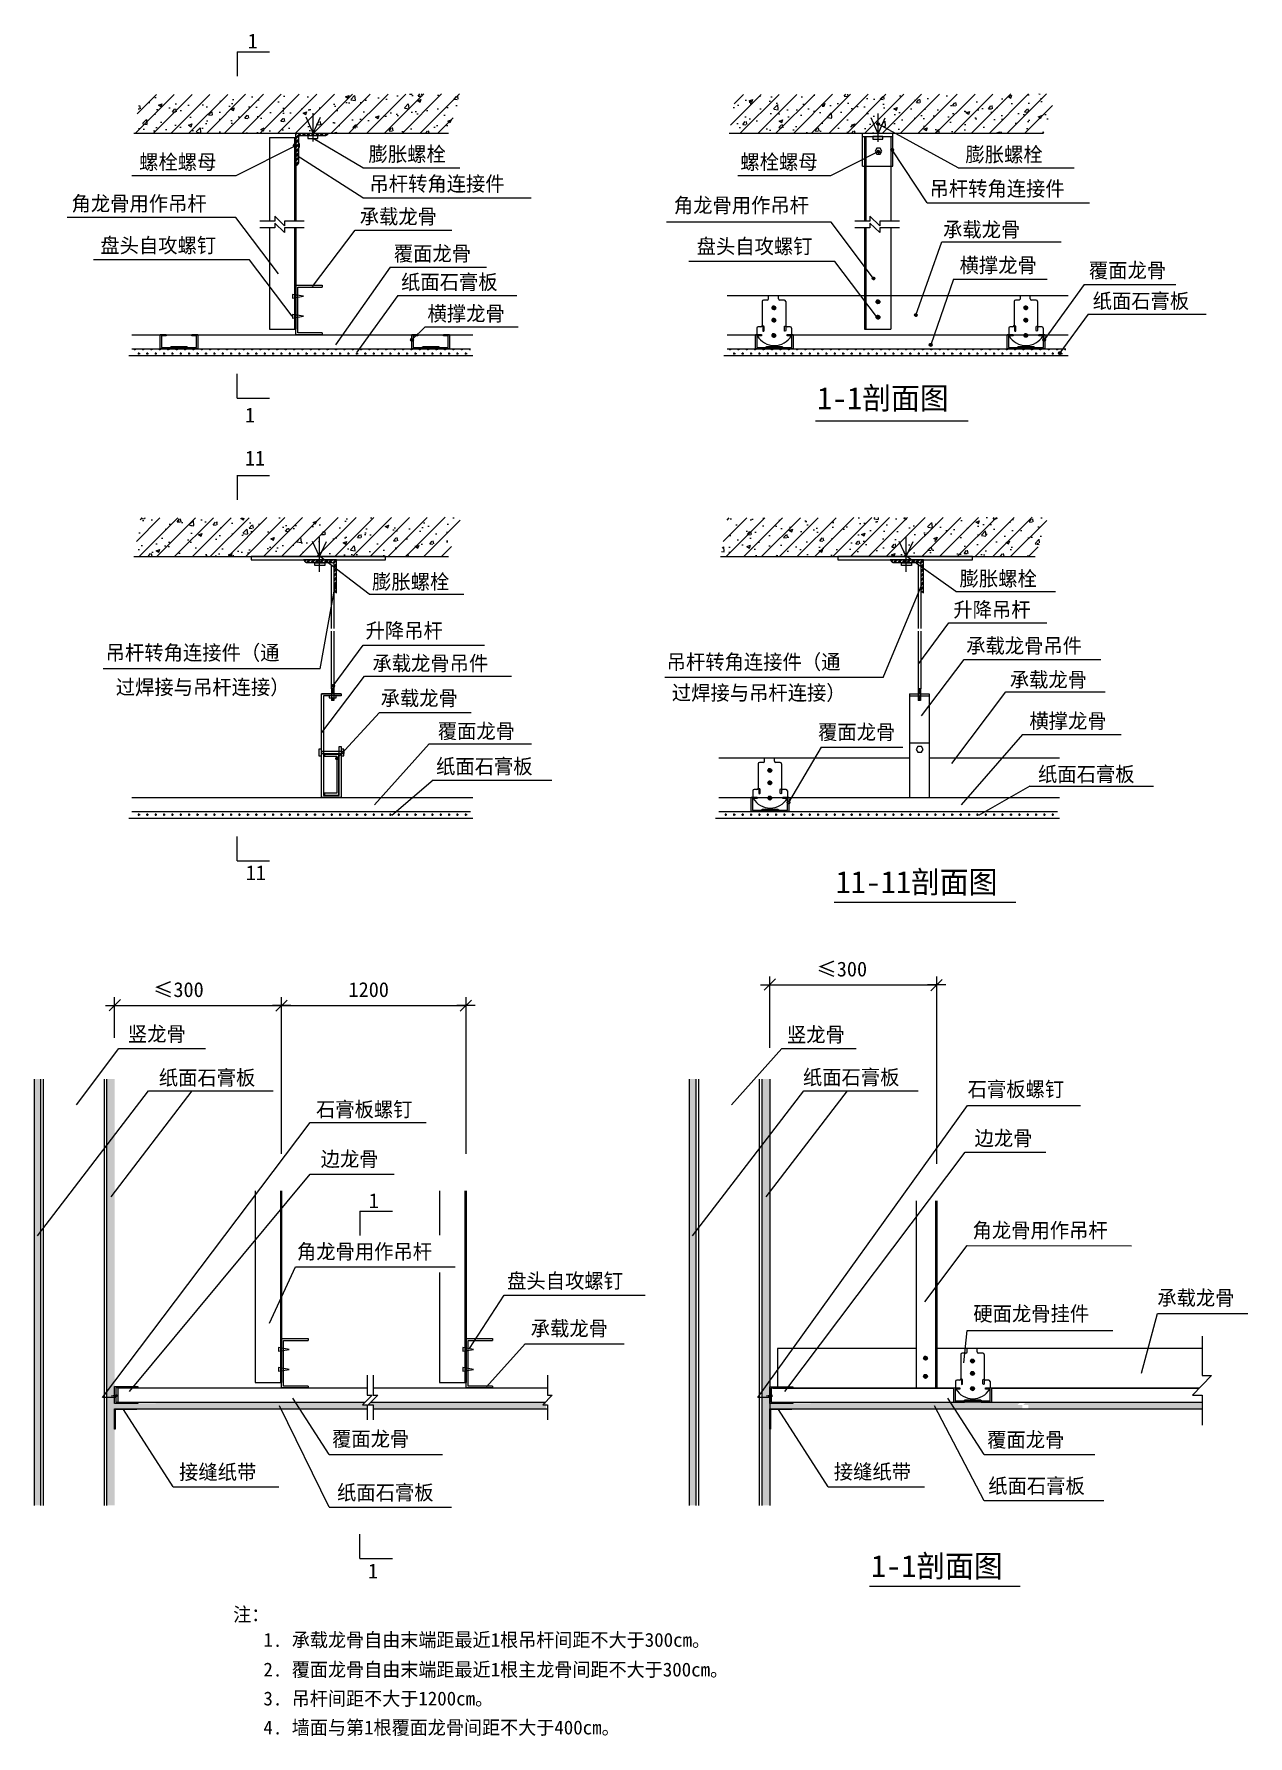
# Model space of a CAD drawing. Header units: metres. Extents: x -599556 to -598085, y -177758 to -175696.
import ezdxf

# ---------------------------------------------------------------- set-up
doc = ezdxf.new("R2010")
doc.units = ezdxf.units.M
for name, color, linetype in [('HITACH', 45, 'Continuous'), ('IN', 6, 'Continuous'), ('TEXT', 1, 'Continuous'), ('WALL', 2, 'Continuous')]:
    doc.layers.add(name, color=color, linetype=linetype)

# ---------------------------------------------------------------- blocks, each defined once
blk = doc.blocks.new('_DOT')
at = {"color": 5, "linetype": 'ByBlock'}
blk.add_line((2.23, 0), (-2.23, 0), dxfattribs=at)
at = {"color": 11, "linetype": 'ByBlock'}
blk.add_lwpolyline([(-1.42, -1.43), (1.31, 1.3)], dxfattribs=at)

msp = doc.modelspace()

# ---------------------------------------------------------------- hatches: boundary and pattern name
at = {"layer": 'HITACH'}
h = msp.add_hatch(dxfattribs=at)
h.set_pattern_fill('ANSI31', scale=4.8)
h.paths.add_polyline_path([(-599053.68, -175816.06), (-599038.34, -175768.48), (-599426.56, -175769.21), (-599434.77, -175816.06)])
h = msp.add_hatch(dxfattribs=at)
h.set_pattern_fill('AR-CONC', scale=0.24)
h.paths.add_polyline_path([(-599053.68, -175816.06), (-599038.34, -175768.48), (-599426.56, -175769.21), (-599434.77, -175816.06)])
at = {"layer": 'IN'}
h = msp.add_hatch(dxfattribs=at)
h.set_pattern_fill('ANSI32', scale=0.4)
h.paths.add_polyline_path([(-599235.39, -175821.66, -0.41), (-599232.99, -175819.26), (-599202.66, -175819.26, 0.21), (-599200.91, -175818.51), (-599198.59, -175816.06), (-599238.59, -175816.06), (-599238.59, -175856.06), (-599236.22, -175853.98, 0.22), (-599235.39, -175852.18)])
h = msp.add_hatch(dxfattribs=at)
h.set_pattern_fill('CROSS', scale=0.8)
h.paths.add_polyline_path([(-599437.13, -176077.47), (-599437.13, -176085.47), (-599216.93, -176085.47), (-599222.09, -176077.47)])
h.paths.add_polyline_path([(-599222.09, -176077.47), (-599216.93, -176085.47), (-599026.65, -176085.47), (-599026.65, -176077.47)])
h = msp.add_hatch(dxfattribs=at)
h.set_pattern_fill('CROSS', scale=0.8)
h.paths.add_polyline_path([(-599547.7, -176962.25), (-599555.7, -176962.25), (-599555.7, -177478.73), (-599547.7, -177478.73)])
h.paths.add_polyline_path([(-599458.1, -176962.25), (-599467.7, -176962.25), (-599467.7, -177478.73), (-599458.1, -177478.73)])
h.paths.add_polyline_path([(-599154.49, -177353.57), (-599408.5, -177353.57), (-599408.5, -177355.17), (-599458.1, -177355.17), (-599458.1, -177361.57), (-599151.88, -177361.57), (-599151.88, -177356.89), (-599157.72, -177356.89)])
h.paths.add_polyline_path([(-598935.17, -177353.57), (-599147.45, -177353.57), (-599150.68, -177356.89), (-599144.84, -177356.89), (-599144.84, -177361.57), (-598935.17, -177361.57)])
h = msp.add_hatch(dxfattribs=at)
h.set_pattern_fill('CROSS', scale=0.8)
h.paths.add_polyline_path([(-598753.92, -176962.25), (-598761.92, -176962.25), (-598761.92, -177478.73), (-598753.92, -177478.73)])
h.paths.add_polyline_path([(-598664.32, -176962.25), (-598673.92, -176962.25), (-598673.92, -177478.73), (-598664.32, -177478.73)])
h.paths.add_polyline_path([(-598360.72, -177353.57), (-598614.72, -177353.57), (-598614.72, -177355.17), (-598664.32, -177355.17), (-598664.32, -177361.57), (-598358.11, -177361.57), (-598358.11, -177356.89), (-598363.95, -177356.89)])
h.paths.add_polyline_path([(-598141.4, -177353.57), (-598353.68, -177353.57), (-598356.9, -177356.89), (-598351.07, -177356.89), (-598351.07, -177361.57), (-598141.4, -177361.57)])
at = {"layer": 'TEXT'}
h = msp.add_hatch(dxfattribs=at)
h.set_pattern_fill('AR-CONC', scale=0.24)
h.paths.add_polyline_path([(-598332.47, -175816.06), (-598317.13, -175768.48), (-598705.35, -175769.21), (-598713.55, -175816.06)])
h = msp.add_hatch(dxfattribs=at)
h.set_pattern_fill('ANSI31', scale=4.8)
h.paths.add_polyline_path([(-598332.47, -175816.06), (-598317.13, -175768.48), (-598705.35, -175769.21), (-598713.55, -175816.06)])
h = msp.add_hatch(dxfattribs=at)
h.set_pattern_fill('SOLID')
h.paths.add_polyline_path([(-598531.46, -175804.97, 1), (-598534.77, -175804.97, 1)])
h = msp.add_hatch(dxfattribs=at)
h.set_pattern_fill('SOLID')
h.paths.add_polyline_path([(-598514.13, -175836.22, 1), (-598517.43, -175836.22, 1)])
h = msp.add_hatch(dxfattribs=at)
h.set_pattern_fill('SOLID')
h.paths.add_polyline_path([(-598530.87, -175838.48, 1), (-598534.18, -175838.48, 1)])
h = msp.add_hatch(dxfattribs=at)
h.set_pattern_fill('SOLID')
h.paths.add_polyline_path([(-598536.76, -175991.98, 1), (-598540.07, -175991.98, 1)])
h = msp.add_hatch(dxfattribs=at)
h.set_pattern_fill('SOLID')
h.paths.add_polyline_path([(-598530.81, -176020.32, 1), (-598535.31, -176020.32, 1)])
h = msp.add_hatch(dxfattribs=at)
h.set_pattern_fill('SOLID')
h.paths.add_polyline_path([(-598656.93, -176027.64, 1), (-598661.43, -176027.64, 1)])
h = msp.add_hatch(dxfattribs=at)
h.set_pattern_fill('SOLID')
h.paths.add_polyline_path([(-598656.93, -176042.62, 1), (-598661.43, -176042.62, 1)])
h = msp.add_hatch(dxfattribs=at)
h.set_pattern_fill('SOLID')
h.paths.add_polyline_path([(-598530.81, -176038.99, 1), (-598535.31, -176038.99, 1)])
h = msp.add_hatch(dxfattribs=at)
h.set_pattern_fill('SOLID')
h.paths.add_polyline_path([(-598485.57, -176036.41, 1), (-598488.88, -176036.41, 1)])
h = msp.add_hatch(dxfattribs=at)
h.set_pattern_fill('SOLID')
h.paths.add_polyline_path([(-598351.83, -176027.64, 1), (-598356.32, -176027.64, 1)])
h = msp.add_hatch(dxfattribs=at)
h.set_pattern_fill('SOLID')
h.paths.add_polyline_path([(-598351.83, -176042.62, 1), (-598356.32, -176042.62, 1)])
h = msp.add_hatch(dxfattribs=at)
h.set_pattern_fill('SOLID')
h.paths.add_polyline_path([(-598656.93, -176061.09, 1), (-598661.43, -176061.09, 1)])
h = msp.add_hatch(dxfattribs=at)
h.set_pattern_fill('SOLID')
h.paths.add_polyline_path([(-598351.83, -176061.09, 1), (-598356.32, -176061.09, 1)])
h = msp.add_hatch(dxfattribs=at)
h.set_pattern_fill('SOLID')
h.paths.add_polyline_path([(-599096.07, -176066.44, 1), (-599099.38, -176066.44, 1)])
h = msp.add_hatch(dxfattribs=at)
h.set_pattern_fill('CROSS', scale=0.8)
h.paths.add_polyline_path([(-598715.91, -176077.47), (-598715.91, -176085.47), (-598495.72, -176085.47), (-598500.87, -176077.47)])
h.paths.add_polyline_path([(-598500.87, -176077.47), (-598495.72, -176085.47), (-598305.44, -176085.47), (-598305.44, -176077.47)])
h = msp.add_hatch(dxfattribs=at)
h.set_pattern_fill('SOLID')
h.paths.add_polyline_path([(-598467.6, -176072.46, 1), (-598470.91, -176072.46, 1)])
h = msp.add_hatch(dxfattribs=at)
h.set_pattern_fill('SOLID')
h.paths.add_polyline_path([(-598329.94, -176066.44, 1), (-598333.24, -176066.44, 1)])
h = msp.add_hatch(dxfattribs=at)
h.set_pattern_fill('SOLID')
h.paths.add_polyline_path([(-598311.13, -176082.57, 1), (-598314.43, -176082.57, 1)])
h = msp.add_hatch(dxfattribs=at)
h.set_pattern_fill('ANSI31', scale=4.8)
h.paths.add_polyline_path([(-599053.68, -176329.04), (-599038.34, -176281.46), (-599426.56, -176282.19), (-599434.77, -176329.04)])
h = msp.add_hatch(dxfattribs=at)
h.set_pattern_fill('AR-CONC', scale=0.24)
h.paths.add_polyline_path([(-599053.68, -176329.04), (-599038.34, -176281.46), (-599426.56, -176282.19), (-599434.77, -176329.04)])
h = msp.add_hatch(dxfattribs=at)
h.set_pattern_fill('AR-CONC', scale=0.24)
h.paths.add_polyline_path([(-598342.69, -176329.04), (-598327.35, -176281.46), (-598715.57, -176282.19), (-598723.77, -176329.04)])
h = msp.add_hatch(dxfattribs=at)
h.set_pattern_fill('ANSI31', scale=4.8)
h.paths.add_polyline_path([(-598342.69, -176329.04), (-598327.35, -176281.46), (-598715.57, -176282.19), (-598723.77, -176329.04)])
h = msp.add_hatch(dxfattribs=at)
h.set_pattern_fill('ANSI32', scale=0.4)
h.paths.add_polyline_path([(-599192.33, -176338.8), (-599192.33, -176369.31, 0.22), (-599191.51, -176371.12), (-599189.13, -176373.2), (-599189.13, -176333.2), (-599229.13, -176333.2), (-599226.81, -176335.65, 0.21), (-599225.07, -176336.4), (-599194.73, -176336.4, -0.41)])
h = msp.add_hatch(dxfattribs=at)
h.set_pattern_fill('ANSI32', scale=0.4)
h.paths.add_polyline_path([(-598481.34, -176338.8), (-598481.34, -176369.31, 0.22), (-598480.52, -176371.12), (-598478.14, -176373.2), (-598478.14, -176333.2), (-598518.14, -176333.2), (-598515.82, -176335.65, 0.21), (-598514.08, -176336.4), (-598483.74, -176336.4, -0.41)])
h = msp.add_hatch(dxfattribs=at)
h.set_pattern_fill('SOLID')
h.paths.add_polyline_path([(-599191.62, -176485.72, 1), (-599194.93, -176485.72, 1)])
h = msp.add_hatch(dxfattribs=at)
h.set_pattern_fill('SOLID')
h.paths.add_polyline_path([(-598661.89, -176588.13, 1), (-598666.39, -176588.13, 1)])
h = msp.add_hatch(dxfattribs=at)
h.set_pattern_fill('SOLID')
h.paths.add_polyline_path([(-598661.89, -176603.12, 1), (-598666.39, -176603.12, 1)])
h = msp.add_hatch(dxfattribs=at)
h.set_pattern_fill('SOLID')
h.paths.add_polyline_path([(-598661.89, -176621.59, 1), (-598666.39, -176621.59, 1)])
h = msp.add_hatch(dxfattribs=at)
h.set_pattern_fill('CROSS', scale=0.8)
h.paths.add_polyline_path([(-599437.13, -176637.96), (-599437.13, -176645.96), (-599216.93, -176645.96), (-599222.09, -176637.96)])
h.paths.add_polyline_path([(-599222.09, -176637.96), (-599216.93, -176645.96), (-599026.65, -176645.96), (-599026.65, -176637.96)])
h = msp.add_hatch(dxfattribs=at)
h.set_pattern_fill('CROSS', scale=0.8)
h.paths.add_polyline_path([(-598726.14, -176637.96), (-598726.14, -176645.96), (-598505.94, -176645.96), (-598511.1, -176637.96)])
h.paths.add_polyline_path([(-598511.1, -176637.96), (-598505.94, -176645.96), (-598315.66, -176645.96), (-598315.66, -176637.96)])
h = msp.add_hatch(dxfattribs=at)
h.set_pattern_fill('SOLID')
h.paths.add_polyline_path([(-598473.27, -177300.18, 1), (-598477.77, -177300.18, 1)])
h = msp.add_hatch(dxfattribs=at)
h.set_pattern_fill('SOLID')
h.paths.add_polyline_path([(-598473.27, -177322.32, 1), (-598477.77, -177322.32, 1)])
h = msp.add_hatch(dxfattribs=at)
h.set_pattern_fill('SOLID')
h.paths.add_polyline_path([(-598416.35, -177303.74, 1), (-598420.84, -177303.74, 1)])
h = msp.add_hatch(dxfattribs=at)
h.set_pattern_fill('SOLID')
h.paths.add_polyline_path([(-598416.35, -177318.72, 1), (-598420.84, -177318.72, 1)])
h = msp.add_hatch(dxfattribs=at)
h.set_pattern_fill('SOLID')
h.paths.add_polyline_path([(-598416.35, -177337.19, 1), (-598420.84, -177337.19, 1)])

# ---------------------------------------------------------------- linework, layer by layer
at = {"layer": 'IN'}
for p, q in [((-599217.33, -175826.06), (-599217.33, -175791.76)), ((-598532.88, -175826.7), (-598532.88, -175792.4)), ((-599217.33, -175816.06), (-599225.91, -175796.83)), ((-599217.33, -175816.06), (-599208.75, -175796.83)), ((-598532.88, -175816.7), (-598541.47, -175797.46)), ((-598532.88, -175816.7), (-598524.3, -175797.46)), ((-599270.59, -175821.5), (-599270.59, -175922.54)), ((-599270.59, -175821.5), (-599238.59, -175821.5)), ((-599240.19, -175821.5), (-599240.19, -175922.54)), ((-599238.59, -175821.5), (-599238.59, -175922.54)), ((-598551.78, -175855.9), (-598551.78, -175816.06)), ((-598551.78, -175819.9), (-598514.98, -175819.9)), ((-598549.38, -175819.9), (-598549.38, -175922.54)), ((-598547.78, -175819.9), (-598547.78, -175922.54)), ((-598517.38, -175819.9), (-598517.38, -175922.54)), ((-598514.98, -175855.9), (-598514.98, -175816.06)), ((-598551.78, -175855.9), (-598549.38, -175855.9)), ((-598549.38, -175855.9), (-598517.38, -175855.9)), ((-598517.38, -175855.9), (-598514.98, -175855.9)), ((-599264.11, -175916.7), (-599264.11, -175922.54)), ((-599252.19, -175928.27), (-599264.11, -175916.7)), ((-598542.9, -175916.7), (-598542.9, -175922.54)), ((-598530.98, -175928.27), (-598542.9, -175916.7)), ((-599264.11, -175922.54), (-599282.2, -175922.54)), ((-599264.11, -175930.85), (-599282.2, -175930.85)), ((-599270.59, -175930.85), (-599270.59, -176053.67)), ((-599264.11, -175925.01), (-599264.11, -175930.85)), ((-599252.19, -175936.58), (-599264.11, -175925.01)), ((-599228.32, -175922.54), (-599252.19, -175922.54)), ((-599252.19, -175922.54), (-599252.19, -175928.27)), ((-599228.32, -175930.85), (-599252.19, -175930.85)), ((-599252.19, -175930.85), (-599252.19, -175936.58)), ((-599240.19, -175930.85), (-599240.19, -176053.67)), ((-599238.59, -175930.85), (-599238.59, -176053.67)), ((-598542.9, -175922.54), (-598560.99, -175922.54)), ((-598542.9, -175930.85), (-598560.99, -175930.85)), ((-598549.38, -175930.85), (-598549.38, -176053.67)), ((-598547.78, -175930.85), (-598547.78, -176053.67)), ((-598530.98, -175936.58), (-598542.9, -175925.01)), ((-598542.9, -175925.01), (-598542.9, -175930.85)), ((-598507.1, -175922.54), (-598530.98, -175922.54)), ((-598530.98, -175922.54), (-598530.98, -175928.27)), ((-598530.98, -175930.85), (-598530.98, -175936.58)), ((-598507.1, -175930.85), (-598530.98, -175930.85)), ((-598517.38, -175930.85), (-598517.38, -176053.67)), ((-599206.59, -176000.33), (-599206.59, -176002.73)), ((-598673.38, -176019.81), (-598673.38, -176049.2)), ((-598667.26, -176018.21), (-598671.78, -176018.21)), ((-598665.66, -176016.61), (-598665.66, -176012.57)), ((-598653.69, -176016.61), (-598653.69, -176012.57)), ((-598646.52, -176018.21), (-598652.09, -176018.21)), ((-598644.92, -176019.81), (-598644.92, -176049.2)), ((-599437.13, -176060.33), (-599024.04, -176060.33)), ((-599270.59, -176053.67), (-599238.59, -176053.67)), ((-599206.59, -176057.93), (-599206.59, -176060.33)), ((-598715.91, -176060.33), (-598674.37, -176060.33)), ((-598679.78, -176052.4), (-598679.78, -176060.1)), ((-598674.98, -176050.8), (-598678.18, -176050.8)), ((-598639.53, -176050.8), (-598643.32, -176050.8)), ((-598637.93, -176052.4), (-598637.93, -176060.1)), ((-598549.38, -176053.67), (-598517.38, -176053.67)), ((-599437.13, -176077.47), (-599026.65, -176077.47)), ((-599441.03, -176085.47), (-599024.04, -176085.47)), ((-599555.7, -176962.25), (-599555.7, -177478.73)), ((-599547.7, -176962.25), (-599547.7, -177478.73)), ((-599544.5, -176962.25), (-599544.5, -177478.73)), ((-599470.9, -176962.25), (-599470.9, -177478.73)), ((-599467.7, -176962.25), (-599467.7, -177478.73)), ((-598761.92, -176962.25), (-598761.92, -177478.73)), ((-598753.92, -176962.25), (-598753.92, -177478.73)), ((-598753.92, -176962.25), (-598753.92, -177478.73)), ((-598750.72, -176962.25), (-598750.72, -177478.73)), ((-598677.12, -176962.25), (-598677.12, -177478.73)), ((-598673.92, -176962.25), (-598673.92, -177478.73)), ((-598664.32, -176962.25), (-598664.32, -177478.73)), ((-599287.66, -177097.6), (-599287.66, -177329.77)), ((-599257.26, -177097.6), (-599257.26, -177329.77)), ((-599255.66, -177097.6), (-599255.66, -177329.77)), ((-599064.26, -177097.6), (-599064.26, -177151.19)), ((-599033.86, -177097.6), (-599033.86, -177329.77)), ((-599032.26, -177097.6), (-599032.26, -177329.77)), ((-598486.88, -177109.84), (-598486.88, -177336.72)), ((-598463.49, -177109.84), (-598463.49, -177336.72)), ((-598461.89, -177109.84), (-598461.89, -177336.72)), ((-599064.26, -177196.39), (-599064.26, -177329.77)), ((-599223.66, -177276.43), (-599223.66, -177278.83)), ((-599000.26, -177276.43), (-599000.26, -177278.83)), ((-598140.45, -177273.68), (-598140.45, -177321.43)), ((-598486.88, -177288.67), (-598654.93, -177288.67)), ((-598654.93, -177288.67), (-598654.93, -177335.12)), ((-598140.51, -177288.67), (-598461.89, -177288.67)), ((-598432.79, -177295.9), (-598432.79, -177325.3)), ((-598426.68, -177294.3), (-598431.19, -177294.3)), ((-598425.08, -177292.7), (-598425.08, -177288.67)), ((-598413.11, -177292.7), (-598413.11, -177288.67)), ((-598405.93, -177294.3), (-598411.51, -177294.3)), ((-598404.33, -177295.9), (-598404.33, -177325.3)), ((-599454.2, -177336.43), (-599151.88, -177336.43)), ((-599454.2, -177336.43), (-599454.2, -177353.57)), ((-599287.66, -177329.77), (-599255.66, -177329.77)), ((-599223.66, -177334.03), (-599223.66, -177336.43)), ((-599151.88, -177321.09), (-599151.88, -177344.97)), ((-599144.84, -177321.09), (-599144.84, -177344.97)), ((-599144.84, -177336.43), (-598933.54, -177336.43)), ((-599064.26, -177329.77), (-599032.26, -177329.77)), ((-599000.26, -177334.03), (-599000.26, -177336.43)), ((-598933.54, -177321.09), (-598933.54, -177344.97)), ((-598441.03, -177336.72), (-598662.72, -177336.72)), ((-598660.42, -177336.72), (-598441.03, -177336.72)), ((-598439.19, -177328.5), (-598439.19, -177336.2)), ((-598434.39, -177326.9), (-598437.59, -177326.9)), ((-598398.95, -177326.9), (-598402.73, -177326.9)), ((-598397.35, -177328.5), (-598397.35, -177336.2)), ((-598143.83, -177336.72), (-598395.43, -177336.72)), ((-598395.43, -177336.72), (-598358.11, -177336.72)), ((-598358.11, -177336.72), (-598143.83, -177336.72)), ((-598128.99, -177321.43), (-598152.12, -177345.28)), ((-598140.45, -177321.43), (-598128.99, -177321.43)), ((-599458.1, -177361.57), (-599151.88, -177361.57)), ((-599454.2, -177353.57), (-599154.49, -177353.57)), ((-599146.15, -177344.97), (-599157.72, -177356.89)), ((-599157.72, -177356.89), (-599151.88, -177356.89)), ((-599151.88, -177344.97), (-599146.15, -177344.97)), ((-599151.88, -177356.89), (-599151.88, -177374.98)), ((-599139.11, -177344.97), (-599150.68, -177356.89)), ((-599150.68, -177356.89), (-599144.84, -177356.89)), ((-599147.45, -177353.57), (-598936.15, -177353.57)), ((-599144.84, -177344.97), (-599139.11, -177344.97)), ((-599144.84, -177356.89), (-599144.84, -177374.98)), ((-599144.84, -177361.57), (-598933.54, -177361.57)), ((-598927.81, -177344.97), (-598939.37, -177356.89)), ((-598939.37, -177356.89), (-598933.54, -177356.89)), ((-598933.54, -177344.97), (-598927.81, -177344.97)), ((-598933.54, -177356.89), (-598933.54, -177374.98)), ((-598664.32, -177361.57), (-598351.07, -177361.57)), ((-598660.42, -177353.57), (-598428.44, -177353.57)), ((-598408.02, -177353.57), (-598428.44, -177353.57)), ((-598408.02, -177353.57), (-598360.72, -177353.57)), ((-598360.72, -177353.57), (-598140.45, -177353.57)), ((-598351.07, -177361.57), (-598140.45, -177361.57)), ((-598152.12, -177345.28), (-598140.45, -177345.28)), ((-598140.45, -177345.28), (-598140.45, -177381.45))]:
    msp.add_line(p, q, dxfattribs=at)
for points in [[(-599241.78, -175831.35), (-599235.32, -175831.35), (-599235.32, -175830.66), (-599241.78, -175830.66)], [(-599241.2, -175832.39), (-599240.27, -175832.39), (-599240.27, -175829.62), (-599241.2, -175829.62)], [(-599235.32, -175832.92), (-599234.19, -175832.92), (-599234.19, -175829.09), (-599235.32, -175829.09)], [(-599223.95, -175822.6), (-599211.71, -175822.6), (-599211.71, -175819.26), (-599223.95, -175819.26)], [(-598539.5, -175823.23), (-598527.26, -175823.23), (-598527.26, -175819.9), (-598539.5, -175819.9)], [(-598536.53, -175837.96), (-598534.47, -175841.53), (-598530.34, -175841.53), (-598528.28, -175837.96), (-598530.34, -175834.38), (-598534.47, -175834.38)], [(-599242.58, -176015.91), (-599229.35, -176013.7), (-599242.58, -176011.49)], [(-599242.58, -176040.08), (-599229.35, -176037.87), (-599242.58, -176035.65)], [(-599259.64, -177292.01), (-599246.42, -177289.8), (-599259.64, -177287.58)], [(-599036.29, -177292.01), (-599023.06, -177289.8), (-599036.29, -177287.58)], [(-599259.64, -177316.18), (-599246.42, -177313.97), (-599259.64, -177311.75)], [(-599036.29, -177316.18), (-599023.06, -177313.97), (-599036.29, -177311.75)], [(-599458.1, -177334.83), (-599429.91, -177334.83), (-599429.91, -177336.43), (-599456.5, -177336.43), (-599456.5, -177353.57), (-599429.91, -177353.57), (-599429.91, -177355.17), (-599458.1, -177355.17)], [(-598664.32, -177335.12), (-598636.14, -177335.12), (-598636.14, -177336.72), (-598662.72, -177336.72), (-598662.72, -177353.57), (-598636.14, -177353.57), (-598636.14, -177355.17), (-598664.32, -177355.17)], [(-599455.34, -177346.91), (-599461.95, -177345.81), (-599455.34, -177344.7)], [(-599458.1, -177386.17), (-599458.1, -177361.57), (-599431.31, -177361.57), (-599431.31, -177362.37), (-599457.3, -177362.37), (-599457.3, -177386.17)], [(-598661.56, -177346.99), (-598668.18, -177345.88), (-598661.56, -177344.78)], [(-598664.32, -177386.17), (-598664.32, -177361.57), (-598637.54, -177361.57), (-598637.54, -177362.37), (-598663.52, -177362.37), (-598663.52, -177386.17)]]:
    msp.add_lwpolyline(points, close=True, dxfattribs=at)
for points in [[(-599235.39, -175852.18, -0.22), (-599236.22, -175853.98), (-599238.59, -175856.06), (-599238.59, -175816.06), (-599198.59, -175816.06), (-599200.91, -175818.51, -0.21), (-599202.66, -175819.26), (-599232.99, -175819.26, 0.41), (-599235.39, -175821.66)], [(-598671.89, -176056.06), (-598671.89, -176056.06, 0.41), (-598671.09, -176055.26), (-598671.09, -176050.64, 0.41), (-598671.89, -176049.84), (-598671.89, -176049.84, 0.41), (-598672.69, -176050.64), (-598672.69, -176055.26, 0.41)], [(-598645.75, -176056.06), (-598645.75, -176056.06, -0.41), (-598646.55, -176055.26), (-598646.55, -176050.64, -0.41), (-598645.75, -176049.84), (-598645.75, -176049.84, -0.41), (-598644.95, -176050.64), (-598644.95, -176055.26, -0.41)], [(-598431.3, -177332.16), (-598431.3, -177332.16, 0.41), (-598430.5, -177331.36), (-598430.5, -177326.73, 0.41), (-598431.3, -177325.93), (-598431.3, -177325.93, 0.41), (-598432.1, -177326.73), (-598432.1, -177331.36, 0.41)], [(-598405.16, -177332.16), (-598405.16, -177332.16, -0.41), (-598405.96, -177331.36), (-598405.96, -177326.73, -0.41), (-598405.16, -177325.93), (-598405.16, -177325.93, -0.41), (-598404.36, -177326.73), (-598404.36, -177331.36, -0.41)]]:
    msp.add_lwpolyline(points, format="xyb", close=True, dxfattribs=at)
for points in [[(-599206.59, -176060.33), (-599238.59, -176060.33), (-599238.59, -176000.33), (-599206.59, -176000.33)], [(-599206.59, -176057.93), (-599236.19, -176057.93), (-599236.19, -176002.73), (-599206.59, -176002.73)], [(-599370.88, -176074.49), (-599368.97, -176075.87), (-599358.83, -176075.87), (-599358.83, -176061.7), (-599364.48, -176061.7), (-599364.48, -176060.1), (-599357.23, -176060.1), (-599357.23, -176077.47), (-599369.83, -176077.47), (-599371.74, -176076.09), (-599388.33, -176076.09), (-599390.24, -176077.47), (-599402.83, -176077.47), (-599402.83, -176060.1), (-599395.59, -176060.1), (-599395.59, -176061.7), (-599401.23, -176061.7), (-599401.23, -176075.87), (-599391.09, -176075.87), (-599389.18, -176074.49), (-599370.88, -176074.49)], [(-599065.78, -176074.49), (-599063.87, -176075.87), (-599053.73, -176075.87), (-599053.73, -176061.7), (-599059.37, -176061.7), (-599059.37, -176060.1), (-599052.13, -176060.1), (-599052.13, -176077.47), (-599064.72, -176077.47), (-599066.63, -176076.09), (-599083.22, -176076.09), (-599085.13, -176077.47), (-599097.73, -176077.47), (-599097.73, -176060.1), (-599090.48, -176060.1), (-599090.48, -176061.7), (-599096.13, -176061.7), (-599096.13, -176075.87), (-599085.99, -176075.87), (-599084.08, -176074.49), (-599065.78, -176074.49)], [(-598649.67, -176074.49), (-598647.76, -176075.87), (-598637.62, -176075.87), (-598637.62, -176061.7), (-598643.27, -176061.7), (-598643.27, -176060.1), (-598636.02, -176060.1), (-598636.02, -176077.47), (-598648.61, -176077.47), (-598650.52, -176076.09), (-598667.12, -176076.09), (-598669.03, -176077.47), (-598681.62, -176077.47), (-598681.62, -176060.1), (-598674.37, -176060.1), (-598674.37, -176061.7), (-598680.02, -176061.7), (-598680.02, -176075.87), (-598669.88, -176075.87), (-598667.97, -176074.49), (-598649.67, -176074.49)], [(-599223.66, -177336.43), (-599255.66, -177336.43), (-599255.66, -177276.43), (-599223.66, -177276.43)], [(-599223.66, -177334.03), (-599253.26, -177334.03), (-599253.26, -177278.83), (-599223.66, -177278.83)], [(-599000.26, -177336.43), (-599032.26, -177336.43), (-599032.26, -177276.43), (-599000.26, -177276.43)], [(-599000.26, -177334.03), (-599029.86, -177334.03), (-599029.86, -177278.83), (-599000.26, -177278.83)], [(-598409.08, -177350.59), (-598407.17, -177351.97), (-598397.03, -177351.97), (-598397.03, -177337.8), (-598402.68, -177337.8), (-598402.68, -177336.2), (-598395.43, -177336.2), (-598395.43, -177353.57), (-598408.02, -177353.57), (-598409.93, -177352.19), (-598426.53, -177352.19), (-598428.44, -177353.57), (-598441.03, -177353.57), (-598441.03, -177336.2), (-598433.78, -177336.2), (-598433.78, -177337.8), (-598439.43, -177337.8), (-598439.43, -177351.97), (-598429.29, -177351.97), (-598427.38, -177350.59), (-598409.08, -177350.59)]]:
    msp.add_lwpolyline(points, dxfattribs=at)
for centre, radius, start, end in [((-598671.78, -176019.81), 1.6, 90, 180), ((-598667.26, -176016.61), 1.6, 270, 0), ((-598652.09, -176016.61), 1.6, 180, 270), ((-598646.52, -176019.81), 1.6, 0, 90), ((-598678.18, -176052.4), 1.6, 90, 180), ((-598658.76, -176049.42), 23.95, 210.87, 329.13), ((-598674.98, -176049.2), 1.6, 270, 0), ((-598643.32, -176049.2), 1.6, 180, 270), ((-598639.53, -176052.4), 1.6, 0, 90), ((-598431.19, -177295.9), 1.6, 90, 180), ((-598426.68, -177292.7), 1.6, 270, 0), ((-598411.51, -177292.7), 1.6, 180, 270), ((-598405.93, -177295.9), 1.6, 0, 90), ((-598437.59, -177328.5), 1.6, 90, 180), ((-598418.17, -177325.52), 23.95, 210.87, 329.13), ((-598434.39, -177325.3), 1.6, 270, 0), ((-598402.73, -177325.3), 1.6, 180, 270), ((-598398.95, -177328.5), 1.6, 0, 90)]:
    msp.add_arc(centre, radius, start, end, dxfattribs=at)
at = {"layer": 'TEXT'}
for p, q in [((-599309.69, -175717.66), (-599270.32, -175717.66)), ((-599309.69, -175717.66), (-599309.69, -175747.16)), ((-598435.95, -175857.98), (-598532.62, -175804.97)), ((-599238.75, -175831.29), (-599311.21, -175867.65)), ((-599157.16, -175857.98), (-599217.33, -175822.6)), ((-598713.55, -175816.06), (-598332.47, -175816.06)), ((-599157.16, -175894.26), (-599236.99, -175843.56)), ((-598532.35, -175838.24), (-598590.76, -175867.65)), ((-598473.34, -175900.51), (-598515.78, -175836.22)), ((-599311.21, -175867.65), (-599437.15, -175867.65)), ((-599157.16, -175857.98), (-599039.59, -175857.98)), ((-598590.76, -175867.65), (-598703.03, -175867.65)), ((-598435.95, -175857.98), (-598295.37, -175857.98)), ((-599157.16, -175894.26), (-598953.52, -175894.26)), ((-599311.21, -175918.2), (-599515.43, -175918.2)), ((-599259.63, -175986.47), (-599311.21, -175918.2)), ((-598473.34, -175900.51), (-598276.8, -175900.51)), ((-599218.28, -176001.86), (-599166.7, -175933.59)), ((-599166.7, -175933.59), (-599049.36, -175933.59)), ((-598589.99, -175923.7), (-598789.41, -175923.7)), ((-598538.41, -175991.98), (-598589.99, -175923.7)), ((-598487.23, -176036.41), (-598455.63, -175947.53)), ((-598455.63, -175947.53), (-598310.98, -175947.53)), ((-599294.52, -175969.68), (-599483.49, -175969.68)), ((-599242.94, -176037.96), (-599294.52, -175969.68)), ((-599124.13, -175978.39), (-599190.47, -176072.46)), ((-599124.13, -175978.39), (-599007.26, -175978.39)), ((-598585.44, -175971.42), (-598762.32, -175971.42)), ((-598533.86, -176039.69), (-598585.44, -175971.42)), ((-598441.54, -175992.75), (-598469.25, -176072.46)), ((-598441.54, -175992.75), (-598328.19, -175992.75)), ((-598283.35, -175999.38), (-598331.59, -176066.44)), ((-598283.35, -175999.38), (-598172.1, -175999.38)), ((-599114.74, -176012.87), (-599164.77, -176081.52)), ((-599114.74, -176012.87), (-598970.83, -176012.87)), ((-598715.91, -176012.57), (-598302.83, -176012.57)), ((-598368.27, -176019.81), (-598368.27, -176049.2)), ((-598362.16, -176018.21), (-598366.67, -176018.21)), ((-598360.56, -176016.61), (-598360.56, -176012.57)), ((-598348.59, -176016.61), (-598348.59, -176012.57)), ((-598341.41, -176018.21), (-598346.99, -176018.21)), ((-598339.81, -176019.81), (-598339.81, -176049.2)), ((-598278.62, -176035.35), (-598312.91, -176082.25)), ((-598278.62, -176035.35), (-598135.4, -176035.35)), ((-599081.77, -176050.63), (-599097.73, -176066.44)), ((-599081.77, -176050.63), (-598969.1, -176050.63)), ((-598643.27, -176060.33), (-598302.83, -176060.33)), ((-598374.67, -176052.4), (-598374.67, -176060.1)), ((-598369.87, -176050.8), (-598373.07, -176050.8)), ((-598334.43, -176050.8), (-598338.21, -176050.8)), ((-598332.83, -176052.4), (-598332.83, -176060.1)), ((-598715.91, -176077.47), (-598305.44, -176077.47)), ((-598719.81, -176085.47), (-598302.83, -176085.47)), ((-599309.69, -176137.32), (-599309.69, -176107.81)), ((-599309.69, -176137.32), (-599270.32, -176137.32)), ((-598608.85, -176164.58), (-598423.88, -176164.58)), ((-599309.69, -176230.63), (-599309.69, -176260.14)), ((-599309.69, -176230.64), (-599270.32, -176230.64)), ((-599209.9, -176347.64), (-599209.9, -176305.56)), ((-598498.91, -176347.64), (-598498.91, -176305.56)), ((-599434.77, -176329.04), (-599053.68, -176329.04)), ((-599209.9, -176328.95), (-599218.48, -176310.63)), ((-599209.9, -176328.95), (-599201.32, -176310.63)), ((-599149.46, -176374.78), (-599209.84, -176328.74)), ((-598723.77, -176329.04), (-598342.69, -176329.04)), ((-598498.91, -176328.95), (-598507.49, -176310.63)), ((-598498.91, -176328.95), (-598490.33, -176310.63)), ((-598438.69, -176371.4), (-598498.85, -176328.74)), ((-599195.53, -176339.18), (-599195.53, -176416.24)), ((-599195.53, -176339.18), (-599195.53, -176416.24)), ((-599192.33, -176339.18), (-599192.33, -176416.24)), ((-598484.54, -176339.18), (-598484.54, -176416.24)), ((-598484.54, -176339.18), (-598484.54, -176416.24)), ((-598481.34, -176339.18), (-598481.34, -176416.24)), ((-599209.13, -176465.19), (-599190.52, -176362.19)), ((-598526.98, -176475.67), (-598479.53, -176362.19)), ((-598438.69, -176371.4), (-598318.12, -176371.4)), ((-599149.46, -176374.78), (-599035.01, -176374.78)), ((-598483.69, -176458.61), (-598447.19, -176409.4)), ((-598447.19, -176409.4), (-598328.61, -176409.4)), ((-599195.53, -176419.47), (-599195.53, -176489.33)), ((-599195.53, -176419.47), (-599195.53, -176489.33)), ((-599192.33, -176419.47), (-599192.33, -176489.33)), ((-598484.54, -176419.47), (-598484.54, -176489.33)), ((-598484.54, -176419.47), (-598484.54, -176489.33)), ((-598481.34, -176419.47), (-598481.34, -176489.33)), ((-599193.28, -176485.72), (-599156.78, -176436.51)), ((-599156.78, -176436.51), (-599010, -176436.51)), ((-598480.44, -176521.98), (-598428.86, -176453.71)), ((-598428.86, -176453.71), (-598262.96, -176453.71)), ((-599209.13, -176465.19), (-599472.12, -176465.19)), ((-599206.87, -176542.08), (-599155.29, -176473.81)), ((-599155.29, -176473.81), (-598977.25, -176473.81)), ((-599183.53, -176495.28), (-599207.53, -176495.28)), ((-599207.53, -176495.28), (-599183.53, -176495.28)), ((-599192.33, -176489.33), (-599195.53, -176489.33)), ((-599195.36, -176489.33), (-599195.36, -176503.57)), ((-599192.5, -176489.33), (-599195.36, -176489.78)), ((-599192.5, -176489.7), (-599195.36, -176490.15)), ((-599192.5, -176490.08), (-599195.36, -176490.53)), ((-599192.5, -176490.46), (-599195.36, -176490.9)), ((-599192.5, -176490.83), (-599195.36, -176491.28)), ((-599192.5, -176491.21), (-599195.36, -176491.66)), ((-599192.5, -176491.58), (-599195.36, -176492.03)), ((-599192.5, -176491.96), (-599195.36, -176492.41)), ((-599192.5, -176492.34), (-599195.36, -176492.78)), ((-599192.5, -176492.71), (-599195.36, -176493.16)), ((-599192.5, -176493.09), (-599195.36, -176493.53)), ((-599192.5, -176493.46), (-599195.36, -176493.91)), ((-599192.5, -176493.84), (-599195.36, -176494.29)), ((-599192.5, -176494.21), (-599195.36, -176494.66)), ((-599192.5, -176494.59), (-599195.36, -176495.04)), ((-599192.5, -176494.97), (-599194.5, -176495.28)), ((-599192.5, -176489.33), (-599192.5, -176503.57)), ((-598526.98, -176475.67), (-598791.34, -176475.67)), ((-598494.94, -176495.28), (-598470.94, -176495.28)), ((-598494.94, -176495.28), (-598494.94, -176620.82)), ((-598481.34, -176489.33), (-598484.54, -176489.33)), ((-598484.37, -176489.33), (-598484.37, -176503.57)), ((-598481.51, -176489.33), (-598484.37, -176489.78)), ((-598481.51, -176489.7), (-598484.37, -176490.15)), ((-598481.51, -176490.08), (-598484.37, -176490.53)), ((-598481.51, -176490.46), (-598484.37, -176490.9)), ((-598481.51, -176490.83), (-598484.37, -176491.28)), ((-598481.51, -176491.21), (-598484.37, -176491.66)), ((-598481.51, -176491.58), (-598484.37, -176492.03)), ((-598481.51, -176491.96), (-598484.37, -176492.41)), ((-598481.51, -176492.34), (-598484.37, -176492.78)), ((-598481.51, -176492.71), (-598484.37, -176493.16)), ((-598481.51, -176493.09), (-598484.37, -176493.53)), ((-598481.51, -176493.46), (-598484.37, -176493.91)), ((-598481.51, -176493.84), (-598484.37, -176494.29)), ((-598481.51, -176494.21), (-598484.37, -176494.66)), ((-598481.51, -176494.59), (-598484.37, -176495.04)), ((-598481.51, -176494.97), (-598483.51, -176495.28)), ((-598481.51, -176489.33), (-598481.51, -176503.57)), ((-598470.94, -176495.28), (-598470.94, -176620.82)), ((-598443.77, -176579.67), (-598378.13, -176492.78)), ((-598378.13, -176492.78), (-598257.68, -176492.78)), ((-599193.89, -176500.24), (-599195.36, -176500.47)), ((-599192.5, -176500.4), (-599195.36, -176500.85)), ((-599192.5, -176500.78), (-599195.36, -176501.23)), ((-599192.5, -176501.15), (-599195.36, -176501.6)), ((-599192.5, -176501.53), (-599195.36, -176501.98)), ((-599192.5, -176501.91), (-599195.36, -176502.35)), ((-599192.5, -176502.28), (-599195.36, -176502.73)), ((-599192.5, -176502.66), (-599195.36, -176503.11)), ((-599192.5, -176503.03), (-599195.36, -176503.48)), ((-599192.5, -176503.57), (-599195.36, -176503.57)), ((-598494.94, -176497.68), (-598470.94, -176497.68)), ((-598482.9, -176497.71), (-598484.37, -176497.94)), ((-598481.51, -176497.87), (-598484.37, -176498.31)), ((-598481.51, -176498.24), (-598484.37, -176498.69)), ((-598481.51, -176498.62), (-598484.37, -176499.06)), ((-598481.51, -176498.99), (-598484.37, -176499.44)), ((-598481.51, -176499.37), (-598484.37, -176499.82)), ((-598481.51, -176499.74), (-598484.37, -176500.19)), ((-598481.51, -176500.12), (-598484.37, -176500.57)), ((-598481.51, -176500.4), (-598484.37, -176500.85)), ((-598481.51, -176500.78), (-598484.37, -176501.23)), ((-598481.51, -176501.15), (-598484.37, -176501.6)), ((-598481.51, -176501.53), (-598484.37, -176501.98)), ((-598481.51, -176501.91), (-598484.37, -176502.35)), ((-598481.51, -176502.19), (-598484.37, -176502.64)), ((-598481.51, -176502.57), (-598484.37, -176503.01)), ((-598481.51, -176502.94), (-598484.37, -176503.39)), ((-598481.51, -176503.57), (-598484.37, -176503.57)), ((-598481.51, -176503.22), (-598483.7, -176503.57)), ((-599188.5, -176573.63), (-599136.92, -176517.89)), ((-599136.92, -176517.89), (-599026.2, -176517.89)), ((-599076.8, -176555.97), (-599143.14, -176629.76)), ((-599076.8, -176555.97), (-598952.78, -176555.97)), ((-598494.94, -176554.61), (-598470.94, -176554.61)), ((-598357.79, -176544.5), (-598432.14, -176629.76)), ((-598357.79, -176544.5), (-598238.44, -176544.5)), ((-598726.14, -176572.82), (-598494.94, -176572.82)), ((-598670.62, -176577.1), (-598670.62, -176573.07)), ((-598658.65, -176577.1), (-598658.65, -176573.07)), ((-598601.84, -176559.87), (-598641.65, -176626.93)), ((-598601.84, -176559.87), (-598502.96, -176559.87)), ((-598470.94, -176572.82), (-598313.05, -176572.82)), ((-598678.33, -176580.3), (-598678.33, -176609.69)), ((-598672.22, -176578.7), (-598676.73, -176578.7)), ((-598651.48, -176578.7), (-598657.05, -176578.7)), ((-598649.88, -176580.3), (-598649.88, -176609.69)), ((-599072.17, -176599.87), (-599122.2, -176642.86)), ((-599072.17, -176599.87), (-598928.31, -176599.87)), ((-598684.74, -176612.89), (-598684.74, -176620.6)), ((-598679.93, -176611.29), (-598683.14, -176611.29)), ((-598644.49, -176611.29), (-598648.28, -176611.29)), ((-598642.89, -176612.89), (-598642.89, -176620.6)), ((-598348.91, -176607.34), (-598411.21, -176642.86)), ((-598348.91, -176607.34), (-598199.1, -176607.34)), ((-599437.13, -176620.82), (-599024.04, -176620.82)), ((-599437.13, -176637.96), (-599026.65, -176637.96)), ((-598726.14, -176620.82), (-598313.05, -176620.82)), ((-598726.14, -176637.96), (-598315.66, -176637.96)), ((-599441.03, -176645.96), (-599024.04, -176645.96)), ((-598730.04, -176645.96), (-598313.05, -176645.96)), ((-599309.69, -176697.81), (-599309.69, -176668.31)), ((-599309.69, -176697.81), (-599270.32, -176697.81)), ((-598586.17, -176747.76), (-598366.06, -176747.76)), ((-598664.32, -176924.49), (-598664.32, -176837.94)), ((-598461.89, -177064.98), (-598461.89, -176837.94)), ((-599458.1, -176912.25), (-599458.1, -176862.84)), ((-599255.66, -177052.73), (-599255.66, -176862.84)), ((-599255.66, -177052.73), (-599255.66, -176862.84)), ((-599032.26, -177052.73), (-599032.26, -176862.84)), ((-598664.32, -176847.94), (-598461.89, -176847.94)), ((-599458.1, -176872.84), (-599255.66, -176872.84)), ((-599255.66, -176872.84), (-599032.26, -176872.84)), ((-599504.36, -176993.35), (-599452.78, -176925.07)), ((-599452.78, -176925.07), (-599347.87, -176925.07)), ((-598710.59, -176993.35), (-598649.73, -176925.07)), ((-598649.73, -176925.07), (-598559.57, -176925.07)), ((-599551.59, -177152.21), (-599416.89, -176976.51)), ((-599462.28, -177104.84), (-599363.9, -176976.51)), ((-599416.89, -176976.51), (-599265.89, -176976.51)), ((-598757.82, -177152.21), (-598623.12, -176976.51)), ((-598668.51, -177104.84), (-598570.13, -176976.51)), ((-598623.12, -176976.51), (-598484.23, -176976.51)), ((-598678.79, -177347.87), (-598424.47, -176994.02)), ((-598424.47, -176994.02), (-598287.81, -176994.02)), ((-599472.56, -177347.87), (-599221.05, -177014.94)), ((-599221.05, -177014.94), (-599080.4, -177014.94)), ((-598646.14, -177340.54), (-598427.28, -177050.84)), ((-598427.28, -177050.84), (-598329.88, -177050.84)), ((-599439.91, -177340.54), (-599221.05, -177077.23)), ((-599221.05, -177077.23), (-599119.18, -177077.23)), ((-599160.86, -177122.28), (-599121.49, -177122.28)), ((-599160.86, -177122.28), (-599160.86, -177151.78)), ((-598476.43, -177231.98), (-598424.86, -177163.7)), ((-598424.86, -177163.7), (-598225.73, -177164.11)), ((-599270.21, -177258.06), (-599238.96, -177189.78)), ((-599238.96, -177189.78), (-599045.34, -177189.78)), ((-599027.9, -177288.69), (-598986.12, -177224.16)), ((-598986.12, -177224.16), (-598815.27, -177224.16)), ((-598213.71, -177318.55), (-598194.53, -177246.25)), ((-598194.53, -177246.25), (-598084.8, -177246.25)), ((-598428.98, -177305.94), (-598425, -177266.7)), ((-598425, -177266.7), (-598248.66, -177266.7)), ((-599007.48, -177334.96), (-598960.67, -177282.74)), ((-598960.67, -177282.74), (-598840.61, -177282.74)), ((-599456.5, -177347.87), (-599472.56, -177347.87)), ((-599198.2, -177480.79), (-599258.43, -177358.02)), ((-599198.2, -177417.14), (-599242.12, -177348.96)), ((-598662.72, -177347.87), (-598678.79, -177347.87)), ((-598404.43, -177473.03), (-598464.66, -177358.02)), ((-598404.43, -177417.14), (-598448.35, -177348.96)), ((-599387.05, -177456.04), (-599447.28, -177362.43)), ((-598593.28, -177456.04), (-598653.5, -177362.43)), ((-599198.2, -177417.14), (-599060.9, -177417.14)), ((-598404.43, -177417.14), (-598270.47, -177417.14)), ((-599387.05, -177456.04), (-599258.98, -177456.04)), ((-598593.28, -177456.04), (-598476.82, -177456.04)), ((-599198.2, -177480.79), (-599049.99, -177480.79)), ((-598404.43, -177472.92), (-598259.26, -177472.92)), ((-599160.86, -177542.91), (-599160.86, -177513.41)), ((-599160.86, -177542.91), (-599121.49, -177542.91)), ((-598543.23, -177576.45), (-598360.92, -177576.45))]:
    msp.add_line(p, q, dxfattribs=at)
for points in [[(-598344.56, -176074.49), (-598342.65, -176075.87), (-598332.51, -176075.87), (-598332.51, -176061.7), (-598338.16, -176061.7), (-598338.16, -176060.1), (-598330.91, -176060.1), (-598330.91, -176077.47), (-598343.51, -176077.47), (-598345.41, -176076.09), (-598362.01, -176076.09), (-598363.92, -176077.47), (-598376.51, -176077.47), (-598376.51, -176060.1), (-598369.27, -176060.1), (-598369.27, -176061.7), (-598374.91, -176061.7), (-598374.91, -176075.87), (-598364.77, -176075.87), (-598362.86, -176074.49), (-598344.56, -176074.49)], [(-598654.62, -176634.98), (-598652.71, -176636.36), (-598642.57, -176636.36), (-598642.57, -176622.2), (-598648.22, -176622.2), (-598648.22, -176620.6), (-598640.97, -176620.6), (-598640.97, -176637.96), (-598653.57, -176637.96), (-598655.48, -176636.58), (-598672.07, -176636.58), (-598673.98, -176637.96), (-598686.57, -176637.96), (-598686.57, -176620.6), (-598679.33, -176620.6), (-598679.33, -176622.2), (-598684.97, -176622.2), (-598684.97, -176636.36), (-598674.83, -176636.36), (-598672.93, -176634.98), (-598654.62, -176634.98)]]:
    msp.add_lwpolyline(points, dxfattribs=at)
for points in [[(-598366.78, -176056.06), (-598366.78, -176056.06, 0.41), (-598365.98, -176055.26), (-598365.98, -176050.64, 0.41), (-598366.78, -176049.84), (-598366.78, -176049.84, 0.41), (-598367.58, -176050.64), (-598367.58, -176055.26, 0.41)], [(-598340.65, -176056.06), (-598340.65, -176056.06, -0.41), (-598341.45, -176055.26), (-598341.45, -176050.64, -0.41), (-598340.65, -176049.84), (-598340.65, -176049.84, -0.41), (-598339.85, -176050.64), (-598339.85, -176055.26, -0.41)], [(-599192.33, -176369.31, 0.22), (-599191.51, -176371.12), (-599189.13, -176373.2), (-599189.13, -176333.2), (-599229.13, -176333.2), (-599226.81, -176335.65, 0.21), (-599225.07, -176336.4), (-599194.73, -176336.4, -0.41), (-599192.33, -176338.8)], [(-598481.34, -176369.31, 0.22), (-598480.52, -176371.12), (-598478.14, -176373.2), (-598478.14, -176333.2), (-598518.14, -176333.2), (-598515.82, -176335.65, 0.21), (-598514.08, -176336.4), (-598483.74, -176336.4, -0.41), (-598481.34, -176338.8)], [(-598676.84, -176616.55), (-598676.84, -176616.55, 0.41), (-598676.04, -176615.75), (-598676.04, -176611.13, 0.41), (-598676.84, -176610.33), (-598676.84, -176610.33, 0.41), (-598677.64, -176611.13), (-598677.64, -176615.75, 0.41)], [(-598650.71, -176616.55), (-598650.71, -176616.55, -0.41), (-598651.51, -176615.75), (-598651.51, -176611.13, -0.41), (-598650.71, -176610.33), (-598650.71, -176610.33, -0.41), (-598649.91, -176611.13), (-598649.91, -176615.75, -0.41)]]:
    msp.add_lwpolyline(points, format="xyb", close=True, dxfattribs=at)
for points in [[(-599292.66, -176333.2), (-599129.71, -176333.2), (-599129.71, -176329.04), (-599292.66, -176329.04)], [(-598581.67, -176333.2), (-598418.72, -176333.2), (-598418.72, -176329.04), (-598581.67, -176329.04)], [(-599203.28, -176339.87), (-599215.52, -176339.87), (-599215.52, -176336.53), (-599203.28, -176336.53)], [(-598492.29, -176339.87), (-598504.53, -176339.87), (-598504.53, -176336.53), (-598492.29, -176336.53)], [(-599183.53, -176559.28), (-599183.53, -176620.82), (-599207.53, -176620.82), (-599207.53, -176495.28), (-599183.53, -176495.28), (-599183.53, -176497.68), (-599205.13, -176497.68), (-599205.13, -176618.42), (-599185.93, -176618.42), (-599185.93, -176559.28)], [(-599198.02, -176500.24), (-599189.77, -176500.24), (-599189.77, -176497.68), (-599198.02, -176497.68)], [(-599210.65, -176570.49), (-599207.53, -176570.49), (-599207.53, -176562.52), (-599210.65, -176562.52)], [(-599207.53, -176567.83), (-599179.79, -176567.83), (-599179.79, -176565.17), (-599207.53, -176565.17)], [(-599203.65, -176571.1), (-599188.72, -176571.1), (-599188.72, -176615.62), (-599203.65, -176615.62), (-599203.65, -176618.02), (-599186.32, -176618.02), (-599186.32, -176568.7), (-599203.65, -176568.7)], [(-599183.53, -176570.49), (-599180.41, -176570.49), (-599180.41, -176562.52), (-599183.53, -176562.52)], [(-598486.76, -176562.62), (-598484.7, -176566.19), (-598480.57, -176566.19), (-598478.51, -176562.62), (-598480.57, -176559.04), (-598484.7, -176559.04)]]:
    msp.add_lwpolyline(points, close=True, dxfattribs=at)
for centre, radius in [((-598533.11, -175804.97), 1.65), ((-598515.78, -175836.22), 1.65), ((-598532.53, -175838.48), 1.65), ((-598538.41, -175991.98), 1.65), ((-598533.06, -176020.32), 2.25), ((-598659.18, -176027.64), 2.25), ((-598659.18, -176042.62), 2.25), ((-598533.06, -176038.99), 2.25), ((-598487.23, -176036.41), 1.65), ((-598354.08, -176027.64), 2.25), ((-598354.08, -176042.62), 2.25), ((-598659.18, -176061.09), 2.25), ((-598354.08, -176061.09), 2.25), ((-599097.73, -176066.44), 1.65), ((-598469.25, -176072.46), 1.65), ((-598331.59, -176066.44), 1.65), ((-598312.78, -176082.57), 1.65), ((-599193.28, -176485.72), 1.65), ((-599188.5, -176573.63), 1.65), ((-598664.14, -176588.13), 2.25), ((-598664.14, -176603.12), 2.25), ((-598664.14, -176621.59), 2.25), ((-598641.65, -176626.93), 1.65), ((-598475.52, -177300.18), 2.25), ((-598475.52, -177322.32), 2.25), ((-598418.59, -177303.74), 2.25), ((-598418.59, -177318.72), 2.25), ((-598418.59, -177337.19), 2.25)]:
    msp.add_circle(centre, radius, dxfattribs=at)
for centre, radius, start, end in [((-598366.67, -176019.81), 1.6, 90, 180), ((-598362.16, -176016.61), 1.6, 270, 0), ((-598346.99, -176016.61), 1.6, 180, 270), ((-598341.41, -176019.81), 1.6, 0, 90), ((-598373.07, -176052.4), 1.6, 90, 180), ((-598353.65, -176049.42), 23.95, 210.87, 329.13), ((-598369.87, -176049.2), 1.6, 270, 0), ((-598338.21, -176049.2), 1.6, 180, 270), ((-598334.43, -176052.4), 1.6, 0, 90), ((-598672.22, -176577.1), 1.6, 270, 0), ((-598657.05, -176577.1), 1.6, 180, 270), ((-598676.73, -176580.3), 1.6, 90, 180), ((-598651.48, -176580.3), 1.6, 0, 90), ((-598683.14, -176612.89), 1.6, 90, 180), ((-598679.93, -176609.69), 1.6, 270, 0), ((-598648.28, -176609.69), 1.6, 180, 270), ((-598644.49, -176612.89), 1.6, 0, 90), ((-598663.71, -176609.91), 23.95, 210.87, 329.13)]:
    msp.add_arc(centre, radius, start, end, dxfattribs=at)
at = {"layer": 'WALL'}
msp.add_line((-599434.77, -175816.06), (-599053.68, -175816.06), dxfattribs=at)

# ---------------------------------------------------------------- block references
at = {"layer": 'TEXT', "xscale": 5, "yscale": 5, "zscale": 5, "rotation": 180}
for p in [(-598664.32, -176847.94), (-599458.1, -176872.84)]:
    msp.add_blockref('_DOT', p, dxfattribs=at)
at = {"layer": 'TEXT', "xscale": 5, "yscale": 5, "zscale": 5}
for p in [(-598461.89, -176847.94), (-599255.66, -176872.84), (-599032.26, -176872.84)]:
    msp.add_blockref('_DOT', p, dxfattribs=at)

# ---------------------------------------------------------------- texts
at = {"layer": 'IN'}
for s, height, p in [('1', 18, (-599296.86, -175713.43)), ('膨胀螺栓', 18, (-599150.36, -175850.39)), ('膨胀螺栓', 18, (-598427.12, -175850.82)), ('螺栓螺母', 18, (-599428.35, -175860)), ('螺栓螺母', 18, (-598699.85, -175859.93)), ('吊杆转角连接件', 18, (-599149.28, -175886.39)), ('吊杆转角连接件', 18, (-598470.65, -175892.31)), ('角龙骨用作吊杆', 18, (-599510.33, -175910.3)), ('角龙骨用作吊杆', 18, (-598780.46, -175912.4)), ('承载龙骨', 18, (-599161.1, -175926.04)), ('承载龙骨', 18, (-598454.26, -175941.8)), ('盘头自攻螺钉', 18, (-599475.36, -175961)), ('覆面龙骨', 18, (-599119.76, -175970.9)), ('盘头自攻螺钉', 18, (-598752.82, -175962.08)), ('横撑龙骨', 18, (-598434.29, -175985.02)), ('覆面龙骨', 18, (-598277.57, -175991.27)), ('纸面石膏板', 18, (-599111.04, -176005.49)), ('纸面石膏板', 18, (-598273.03, -176028.34)), ('横撑龙骨', 18, (-599078.94, -176043.55)), ('1-1剖面图', 26.85, (-598606.96, -176150.59)), ('1', 18, (-599300.17, -176166.59)), ('11', 18, (-599300.17, -176218.75)), ('膨胀螺栓', 18, (-599146.1, -176368.53)), ('膨胀螺栓', 18, (-598434.23, -176364.75)), ('升降吊杆', 18, (-598441.77, -176402.36)), ('升降吊杆', 18, (-599153.97, -176427.75)), ('吊杆转角连接件（通', 18, (-599468.89, -176454.51)), ('承载龙骨吊件', 18, (-598426.26, -176446.11)), ('承载龙骨吊件', 18, (-599145.69, -176467.31)), ('吊杆转角连接件（通', 18, (-598789.16, -176465.68)), ('承载龙骨', 18, (-598373.43, -176487.2)), ('过焊接与吊杆连接）', 18, (-599456.66, -176496.29)), ('承载龙骨', 18, (-599135.81, -176509.62)), ('过焊接与吊杆连接）', 18, (-598782.88, -176503.11)), ('覆面龙骨', 18, (-599066.51, -176549.52)), ('覆面龙骨', 18, (-598605.71, -176550.7)), ('横撑龙骨', 18, (-598349.62, -176537.27)), ('纸面石膏板', 18, (-599068.59, -176592.22)), ('纸面石膏板', 18, (-598339.23, -176601.65)), ('11', 18, (-599299.19, -176721.08)), ('11-11剖面图', 26.85, (-598584.43, -176736.86)), ('1-1剖面图', 26.85, (-598541.49, -177565.56))]:
    msp.add_text(s, height=height, rotation=360, dxfattribs=at).set_placement(p)
for s, height, p in [('≤300', 18, (-598607.52, -176837.83)), ('≤300', 18, (-599411.31, -176862.72)), ('1200', 18, (-599174.65, -176862.72)), ('竖龙骨', 18, (-599442.02, -176916.42)), ('竖龙骨', 18, (-598643.42, -176917.2)), ('纸面石膏板', 18, (-599404.55, -176969.44)), ('纸面石膏板', 18, (-598624.07, -176968.93)), ('石膏板螺钉', 18, (-598424.47, -176983.4)), ('石膏板螺钉', 18, (-599214.14, -177007.87)), ('边龙骨', 18, (-598416.13, -177042.73)), ('边龙骨', 18, (-599208.4, -177068.01)), ('1', 18, (-599150.04, -177118.49)), ('角龙骨用作吊杆', 18, (-598418.53, -177154.4)), ('角龙骨用作吊杆', 18, (-599237.15, -177180.12)), ('盘头自攻螺钉', 18, (-598982.54, -177215.65)), ('承载龙骨', 18, (-598194.76, -177236.2)), ('硬面龙骨挂件', 18, (-598417.58, -177255.37)), ('承载龙骨', 18, (-598953.89, -177273.26)), ('覆面龙骨', 18, (-599194.62, -177407.05)), ('覆面龙骨', 18, (-598400.85, -177408.09)), ('接缝纸带', 18, (-599379.97, -177447.27)), ('接缝纸带', 18, (-598586.64, -177446.85)), ('纸面石膏板', 18, (-598399.52, -177464.01)), ('纸面石膏板', 18, (-599188.6, -177472.06)), ('1', 18, (-599151.04, -177567.19)), ('注：', 16.85, (-599314.4, -177619.18)), ('1. 承载龙骨自由末端距最近1根吊杆间距不大于300cm。', 16.85, (-599277.79, -177650.03)), ('2. 覆面龙骨自由末端距最近1根主龙骨间距不大于300cm。', 16.85, (-599277.79, -177686)), ('3. 吊杆间距不大于1200cm。', 16.85, (-599277.79, -177721.1)), ('4. 墙面与第1根覆面龙骨间距不大于400cm。', 16.85, (-599277.79, -177756.19))]:
    msp.add_text(s, height=height, dxfattribs=at).set_placement(p)

doc.saveas('drawing.dxf')
